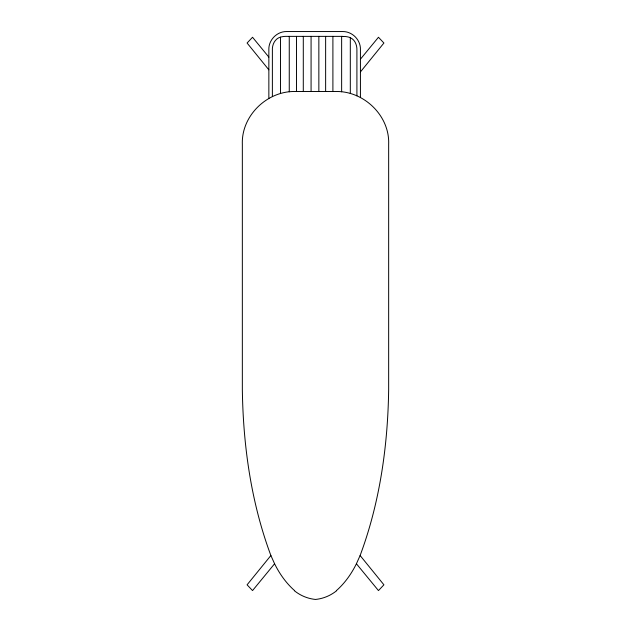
<?xml version="1.0" encoding="UTF-8"?>
<svg xmlns="http://www.w3.org/2000/svg" width="631" height="631" viewBox="0 0 631 631"><rect width="100%" height="100%" fill="white"/><g stroke="black" fill="none" stroke-linecap="round" stroke-linejoin="round"><path stroke-width="0.95" d="M303.29 91.503L303.298 36.369M336.347 590.671C344.81 583.225 351.443 573.839 356.412 563.759L360.112 555.517C379.854 502.67 387.868 445.77 388.657 389.556L388.657 144.262C389.824 115.781 363.913 90.903 335.842 91.503L295.158 91.503C267.079 90.872 241.231 115.828 242.343 144.262L242.343 389.556C243.132 445.77 251.146 502.67 270.888 555.517L274.588 563.759C279.557 573.839 286.19 583.225 294.653 590.671M360.427 71.934L383.916 43.018L378.458 37.261L360.427 59.196M270.888 555.517L247.084 584.819L252.542 590.577L274.588 563.759M342.822 36.369L286.458 36.369A20.366 20.366 0 0 0 280.495 37.126C274.808 38.68 272.048 44.801 272.379 50.322L272.379 96.614M280.511 93.538L280.511 37.174M268.853 57.113L252.542 37.261L247.084 43.018L268.853 69.82M356.412 563.759L378.458 590.577L383.916 584.819L360.112 555.517M360.427 97.521L360.427 49.881C360.908 40.203 352.516 31.471 342.822 31.55L286.458 31.55C276.772 31.471 268.372 40.203 268.853 49.881L268.853 98.468M356.909 95.833L356.909 50.322C357.083 45.408 355.182 39.785 350.315 37.765L350.315 93.491M341.639 36.369L341.639 91.818M332.9 36.369L332.9 91.503M325.635 36.369L325.635 91.503M318.852 36.369L318.852 91.503M311.075 36.369L311.075 91.503M296.523 36.369L296.523 91.503M289.258 36.369L289.258 91.818M342.83 36.48A18.528 18.528 0 0 1 350.355 37.655M336.481 590.837A39.895 39.895 0 0 1 315.5 599.45A39.895 39.895 0 0 1 294.519 590.837"/></g></svg>
